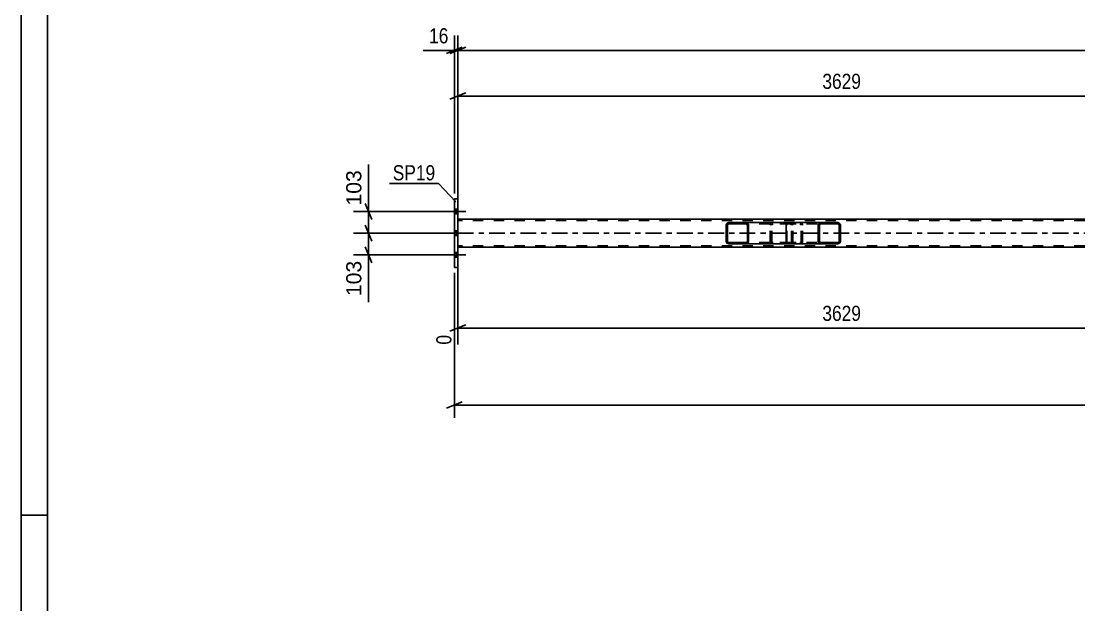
# Model space of a CAD drawing. Header units: millimetres. Extents: x -36 to 805, y -409 to 185.
# Drawn here: x -35.9 to 164.1, y -276.7 to -166.4 of the extents above; entities that cross this region are included whole.
import ezdxf

# ---------------------------------------------------------------- set-up
doc = ezdxf.new("R2010")
doc.units = ezdxf.units.MM
doc.linetypes.add('DXK_LINE_DOT2', pattern=[3.9198, 1.9599, -1.9599])
doc.linetypes.add('DXK_LINE_DOT3', pattern=[5.9187, 2.979, -0.9799, 0.9799, -0.9799])
doc.styles.add('Arial', font='ARIAL.TTF', dxfattribs={"height": 0.2})
doc.styles.add('Arial Narrow', font='ARIALN.TTF', dxfattribs={"height": 0.2})

# ---------------------------------------------------------------- blocks, each defined once
blk = doc.blocks.new('Unknown-203724355-1135')
at = {"color": 5, "linetype": 'Continuous'}
for p, q in [((-35.86, 185.3), (-35.86, -408.7)), ((-30.86, 180.3), (-30.86, -403.7)), ((-30.86, -259.7), (-35.86, -259.7))]:
    blk.add_line(p, q, dxfattribs=at)
blk = doc.blocks.new('Part-203724355-6273 - 6047')
at = {"linetype": 'Continuous'}
h = blk.add_hatch(dxfattribs=at)
h.set_pattern_fill('', scale=0.7, style=0, pattern_type=0)
h.set_pattern_definition([(45, (118.968, -204.7345), (-1.57154, 1.57154), [])])
h.paths.add_polyline_path([(119.01, -204.92), (118.97, -204.73), (118.86, -204.58), (118.7, -204.47), (118.5, -204.44), (115.32, -204.44), (115.13, -204.47), (114.96, -204.58), (114.85, -204.73), (114.82, -204.92), (114.82, -207.96), (114.85, -208.14), (114.96, -208.3), (115.13, -208.4), (115.32, -208.44), (118.5, -208.44), (118.7, -208.4), (118.86, -208.3), (118.97, -208.14), (119.01, -207.96)])
h.paths.add_polyline_path([(118.74, -208.05), (118.68, -208.13), (118.6, -208.18), (118.5, -208.2), (115.32, -208.2), (115.22, -208.18), (115.14, -208.13), (115.09, -208.05), (115.07, -207.96), (115.07, -204.92), (115.09, -204.83), (115.14, -204.75), (115.22, -204.7), (115.32, -204.68), (118.5, -204.68), (118.6, -204.7), (118.68, -204.75), (118.74, -204.83), (118.75, -204.92), (118.75, -207.96)])
at = {"color": 2, "linetype": 'Continuous'}
for p, q in [((108.75, -204.92), (108.77, -204.73)), ((108.75, -207.96), (108.75, -204.92)), ((108.77, -204.73), (108.83, -204.58)), ((108.83, -204.58), (108.92, -204.47)), ((108.92, -204.47), (109.02, -204.44)), ((115.32, -204.44), (109.02, -204.44)), ((114.85, -204.73), (114.82, -204.92)), ((114.82, -207.96), (114.82, -204.92)), ((115.07, -204.92), (115.09, -204.83)), ((115.07, -207.96), (115.07, -204.92)), ((115.09, -204.83), (115.14, -204.75)), ((115.32, -204.44), (115.13, -204.47)), ((115.14, -204.75), (115.22, -204.7)), ((115.22, -204.7), (115.32, -204.68)), ((115.32, -204.44), (118.5, -204.44)), ((115.32, -204.68), (118.5, -204.68)), ((118.7, -204.47), (118.5, -204.44)), ((118.5, -204.68), (118.6, -204.7)), ((118.6, -204.7), (118.68, -204.75)), ((118.68, -204.75), (118.74, -204.83)), ((118.74, -204.83), (118.75, -204.92)), ((118.75, -207.96), (118.75, -204.92)), ((119.01, -204.92), (118.97, -204.73)), ((119.01, -207.96), (119.01, -204.92)), ((108.77, -208.14), (108.75, -207.96)), ((108.83, -208.3), (108.77, -208.14)), ((108.92, -208.4), (108.83, -208.3)), ((109.02, -208.44), (108.92, -208.4)), ((115.32, -208.44), (109.02, -208.44)), ((114.82, -207.96), (114.85, -208.14)), ((115.09, -208.05), (115.07, -207.96)), ((115.14, -208.13), (115.09, -208.05)), ((115.13, -208.4), (115.32, -208.44)), ((115.22, -208.18), (115.14, -208.13)), ((115.32, -208.2), (115.22, -208.18)), ((115.32, -208.2), (118.5, -208.2)), ((115.32, -208.44), (118.5, -208.44)), ((118.6, -208.18), (118.5, -208.2)), ((118.5, -208.44), (118.7, -208.4)), ((118.68, -208.13), (118.6, -208.18)), ((118.74, -208.05), (118.68, -208.13)), ((118.75, -207.96), (118.74, -208.05)), ((118.97, -208.14), (119.01, -207.96))]:
    blk.add_line(p, q, dxfattribs=at)
at = {"color": 7, "linetype": 'DXK_LINE_DOT2'}
for p, q in [((108.89, -204.83), (108.88, -204.92)), ((108.88, -207.96), (108.88, -204.92)), ((108.92, -204.75), (108.89, -204.83)), ((108.97, -204.7), (108.92, -204.75)), ((109.02, -204.68), (108.97, -204.7)), ((118.5, -204.68), (109.02, -204.68)), ((110.01, -204.68), (110.01, -204.44)), ((111.35, -204.44), (111.55, -204.47)), ((111.45, -204.7), (111.35, -204.68)), ((111.53, -204.75), (111.45, -204.7)), ((111.59, -204.83), (111.53, -204.75)), ((111.6, -204.92), (111.59, -204.83)), ((111.6, -207.96), (111.6, -204.92)), ((111.82, -204.73), (111.86, -204.92)), ((111.86, -207.96), (111.86, -204.92)), ((118.5, -204.44), (115.32, -204.44)), ((108.88, -207.96), (108.89, -208.05)), ((108.89, -208.05), (108.92, -208.13)), ((108.92, -208.13), (108.97, -208.18)), ((108.97, -208.18), (109.02, -208.2)), ((118.5, -208.2), (109.02, -208.2)), ((110.01, -208.44), (110.01, -208.2)), ((111.35, -208.2), (111.45, -208.18)), ((111.55, -208.4), (111.35, -208.44)), ((111.45, -208.18), (111.53, -208.13)), ((111.53, -208.13), (111.59, -208.05)), ((111.59, -208.05), (111.6, -207.96)), ((111.86, -207.96), (111.82, -208.14)), ((118.5, -208.44), (115.32, -208.44))]:
    blk.add_line(p, q, dxfattribs=at)
for centre, start, end in [((111.37, -204.93), 23.8494, 68.8059), ((111.37, -207.94), 291.1941, 336.1506)]:
    blk.add_arc(centre, 0.492, start, end, dxfattribs=at)
at = {"color": 2, "linetype": 'Continuous'}
for centre, start, end in [((115.3, -204.93), 111.1941, 156.1506), ((118.52, -204.93), 23.8494, 68.8059), ((115.3, -207.94), 203.8494, 248.8059), ((118.52, -207.94), 291.1941, 336.1506)]:
    blk.add_arc(centre, 0.492, start, end, dxfattribs=at)
blk = doc.blocks.new('Bolt-203724355-6249 - 6047')
at = {"linetype": 'Continuous'}
for points in [[(46.67, -202.78), (46.67, -201.9), (46.03, -201.9), (46.03, -202.78)], [(46.67, -202.78), (46.67, -201.9), (46.03, -201.9), (46.03, -202.78)], [(46.67, -202.78), (46.67, -201.9), (46.03, -201.9), (46.03, -202.78)], [(46.67, -206.88), (46.67, -206), (46.03, -206), (46.03, -206.88)], [(46.67, -206.88), (46.67, -206), (46.03, -206), (46.03, -206.88)], [(46.67, -210.98), (46.67, -210.1), (46.03, -210.1), (46.03, -210.98)], [(46.67, -210.98), (46.67, -210.1), (46.03, -210.1), (46.03, -210.98)], [(46.67, -210.98), (46.67, -210.1), (46.03, -210.1), (46.03, -210.98)]]:
    blk.add_hatch(color=1, dxfattribs=at).paths.add_polyline_path(points)
at = {"color": 1, "linetype": 'Continuous'}
for p, q in [((46.03, -201.9), (46.67, -201.9)), ((46.03, -201.9), (46.67, -201.9)), ((46.03, -201.9), (46.67, -201.9)), ((44.87, -202.34), (48.19, -202.34)), ((44.87, -202.34), (48.19, -202.34)), ((44.87, -202.34), (48.19, -202.34)), ((46.03, -202.78), (46.67, -202.78)), ((46.03, -202.78), (46.67, -202.78)), ((46.03, -202.78), (46.67, -202.78)), ((44.87, -206.44), (48.19, -206.44)), ((44.87, -206.44), (48.19, -206.44)), ((46.03, -206), (46.67, -206)), ((46.03, -206), (46.67, -206)), ((46.03, -206.88), (46.67, -206.88)), ((46.03, -206.88), (46.67, -206.88)), ((44.87, -210.54), (48.19, -210.54)), ((44.87, -210.54), (48.19, -210.54)), ((44.87, -210.54), (48.19, -210.54)), ((46.03, -210.1), (46.67, -210.1)), ((46.03, -210.1), (46.67, -210.1)), ((46.03, -210.1), (46.67, -210.1)), ((46.03, -210.98), (46.67, -210.98)), ((46.03, -210.98), (46.67, -210.98)), ((46.03, -210.98), (46.67, -210.98))]:
    blk.add_line(p, q, dxfattribs=at)
blk = doc.blocks.new('Part-203724355-6255 - 6047')
at = {"color": 2, "linetype": 'Continuous'}
for p, q in [((46.67, -203.8), (713.95, -203.8)), ((191.03, -209.08), (46.67, -209.08))]:
    blk.add_line(p, q, dxfattribs=at)
at = {"color": 7, "linetype": 'DXK_LINE_DOT2'}
for p, q in [((46.67, -209.08), (46.67, -203.8)), ((713.95, -204.04), (46.67, -204.04)), ((713.95, -208.84), (46.67, -208.84))]:
    blk.add_line(p, q, dxfattribs=at)
at = {"color": 7, "linetype": 'DXK_LINE_DOT3'}
blk.add_line((46.67, -206.44), (713.95, -206.44), dxfattribs=at)
blk = doc.blocks.new('Part-203724355-6306 - 6047')
at = {"color": 2, "linetype": 'Continuous'}
for p, q in [((46.67, -199.94), (46.03, -199.94)), ((46.03, -199.94), (46.03, -212.94)), ((46.67, -199.94), (46.67, -212.94)), ((46.03, -212.94), (46.67, -212.94))]:
    blk.add_line(p, q, dxfattribs=at)
blk = doc.blocks.new('Part-203724355-6308 - 6047')
at = {"linetype": 'Continuous'}
h = blk.add_hatch(dxfattribs=at)
h.set_pattern_fill('', scale=0.7, style=0, pattern_type=0)
h.set_pattern_definition([(45, (101.623, -204.7345), (-1.57154, 1.57154), [])])
h.paths.add_polyline_path([(101.66, -204.92), (101.62, -204.73), (101.51, -204.58), (101.35, -204.47), (101.15, -204.44), (97.92, -204.44), (97.72, -204.47), (97.55, -204.58), (97.44, -204.73), (97.41, -204.92), (97.41, -207.96), (97.44, -208.14), (97.55, -208.3), (97.72, -208.4), (97.92, -208.44), (101.15, -208.44), (101.35, -208.4), (101.51, -208.3), (101.62, -208.14), (101.66, -207.96)])
h.paths.add_polyline_path([(101.39, -208.05), (101.33, -208.13), (101.25, -208.18), (101.15, -208.2), (97.92, -208.2), (97.82, -208.18), (97.74, -208.13), (97.68, -208.05), (97.66, -207.96), (97.66, -204.92), (97.68, -204.83), (97.74, -204.75), (97.82, -204.7), (97.92, -204.68), (101.15, -204.68), (101.25, -204.7), (101.33, -204.75), (101.39, -204.83), (101.41, -204.92), (101.41, -207.96)])
at = {"color": 2, "linetype": 'Continuous'}
for p, q in [((97.44, -204.73), (97.41, -204.92)), ((97.41, -207.96), (97.41, -204.92)), ((97.66, -204.92), (97.68, -204.83)), ((97.66, -207.96), (97.66, -204.92)), ((97.68, -204.83), (97.74, -204.75)), ((97.92, -204.44), (97.72, -204.47)), ((97.74, -204.75), (97.82, -204.7)), ((97.82, -204.7), (97.92, -204.68)), ((97.92, -204.44), (101.15, -204.44)), ((97.92, -204.68), (101.15, -204.68)), ((109.02, -204.44), (101.15, -204.44)), ((101.35, -204.47), (101.15, -204.44)), ((101.15, -204.68), (101.25, -204.7)), ((101.25, -204.7), (101.33, -204.75)), ((101.33, -204.75), (101.39, -204.83)), ((101.39, -204.83), (101.41, -204.92)), ((101.41, -207.96), (101.41, -204.92)), ((101.66, -204.92), (101.62, -204.73)), ((101.66, -207.96), (101.66, -204.92)), ((97.41, -207.96), (97.44, -208.14)), ((97.68, -208.05), (97.66, -207.96)), ((97.74, -208.13), (97.68, -208.05)), ((97.72, -208.4), (97.92, -208.44)), ((97.82, -208.18), (97.74, -208.13)), ((97.92, -208.2), (97.82, -208.18)), ((97.92, -208.2), (101.15, -208.2)), ((97.92, -208.44), (101.15, -208.44)), ((101.25, -208.18), (101.15, -208.2)), ((101.15, -208.44), (101.35, -208.4)), ((101.15, -208.44), (109.02, -208.44)), ((101.33, -208.13), (101.25, -208.18)), ((101.39, -208.05), (101.33, -208.13)), ((101.41, -207.96), (101.39, -208.05)), ((101.62, -208.14), (101.66, -207.96))]:
    blk.add_line(p, q, dxfattribs=at)
at = {"color": 7, "linetype": 'DXK_LINE_DOT2'}
for p, q in [((101.15, -204.44), (97.92, -204.44)), ((109.5, -204.68), (97.92, -204.68)), ((105.75, -204.92), (105.79, -204.73)), ((105.75, -207.96), (105.75, -204.92)), ((106.03, -204.83), (106.01, -204.92)), ((106.01, -207.96), (106.01, -204.92)), ((106.08, -204.75), (106.03, -204.83)), ((106.07, -204.47), (106.27, -204.44)), ((106.08, -204.75), (106.11, -204.73)), ((106.11, -204.73), (106.17, -204.7)), ((106.17, -204.7), (106.27, -204.68)), ((109.5, -204.44), (109.02, -204.44)), ((109.5, -204.44), (109.7, -204.47)), ((109.6, -204.7), (109.5, -204.68)), ((109.68, -204.75), (109.6, -204.7)), ((109.74, -204.83), (109.68, -204.75)), ((109.76, -204.92), (109.74, -204.83)), ((109.76, -207.96), (109.76, -204.92)), ((109.97, -204.73), (110.01, -204.92)), ((110.01, -207.96), (110.01, -204.92)), ((109.5, -208.2), (97.92, -208.2)), ((97.92, -208.44), (101.15, -208.44)), ((105.79, -208.14), (105.75, -207.96)), ((106.01, -207.96), (106.03, -208.05)), ((106.03, -208.05), (106.08, -208.13)), ((106.27, -208.44), (106.07, -208.4)), ((106.08, -208.13), (106.17, -208.18)), ((106.17, -208.18), (106.27, -208.2)), ((109.5, -208.44), (109.02, -208.44)), ((109.5, -208.2), (109.6, -208.18)), ((109.7, -208.4), (109.5, -208.44)), ((109.6, -208.18), (109.68, -208.13)), ((109.68, -208.13), (109.74, -208.05)), ((109.74, -208.05), (109.76, -207.96)), ((110.01, -207.96), (109.97, -208.14))]:
    blk.add_line(p, q, dxfattribs=at)
at = {"color": 2, "linetype": 'Continuous'}
for centre, start, end in [((97.9, -204.94), 110.7583, 155.68), ((101.17, -204.94), 24.32, 69.2417), ((97.9, -207.94), 204.32, 249.2417), ((101.17, -207.94), 290.7583, 335.68)]:
    blk.add_arc(centre, 0.496, start, end, dxfattribs=at)
at = {"color": 7, "linetype": 'DXK_LINE_DOT2'}
for centre, start, end in [((106.25, -204.94), 110.7583, 155.68), ((109.52, -204.94), 24.32, 69.2417), ((106.25, -207.94), 204.32, 249.2417), ((109.52, -207.94), 290.7583, 335.68)]:
    blk.add_arc(centre, 0.496, start, end, dxfattribs=at)
blk = doc.blocks.new('StraightDimension-203724355-6545 - 6047')
at = {"color": 7, "linetype": 'Continuous'}
for p, q in [((29.2, -204.94), (30.4, -207.94)), ((45.03, -206.44), (26.95, -206.44)), ((29.8, -210.54), (29.8, -206.44)), ((30.4, -212.04), (29.2, -209.04)), ((45.03, -210.54), (26.95, -210.54))]:
    blk.add_line(p, q, dxfattribs=at)
at = {"color": 0}
blk.add_wipeout([(29.05, -211.06), (24.85, -211.06), (24.85, -218.93), (29.05, -218.93)], dxfattribs=at)
at = {"color": 7, "linetype": 'Continuous'}
blk.add_line((29.8, -210.54), (29.8, -219.46), dxfattribs=at)
blk.add_line((29.8, -210.54), (29.8, -219.46), dxfattribs=at)
at = {"color": 3, "style": 'Arial'}
blk.add_text('103', height=2.865, rotation=90.0002, dxfattribs=at).set_placement((28.45, -218.33))
blk = doc.blocks.new('StraightDimension-203724355-14977 - 6047')
at = {"color": 7, "linetype": 'Continuous'}
for p, q in [((46.67, -210.08), (46.67, -227.49)), ((191.83, -218.48), (191.83, -232.98)), ((48.17, -223.76), (45.17, -224.96)), ((190.33, -224.96), (193.33, -223.76)), ((46.67, -224.36), (191.83, -224.36))]:
    blk.add_line(p, q, dxfattribs=at)
at = {"color": 0}
blk.add_wipeout([(123.51, -223.61), (123.51, -219.41), (114.99, -219.41), (114.99, -223.61)], dxfattribs=at)
at = {"color": 0, "linetype": 'Continuous'}
for points in [[(46.07, -225.06), (41.87, -225.06), (41.87, -228.09), (46.07, -228.09)], [(191.23, -225.06), (187.03, -225.06), (187.03, -233.58), (191.23, -233.58)]]:
    blk.add_wipeout(points, dxfattribs=at)
at = {"color": 3, "style": 'Arial Narrow'}
blk.add_text('3629', height=2.863, dxfattribs=at).set_placement((115.59, -223.01))
at = {"color": 3, "linetype": 'Continuous', "style": 'Arial Narrow'}
for s, height, p in [('0', 2.86, (45.47, -227.49)), ('3629', 2.863, (190.63, -232.98))]:
    blk.add_text(s, height=height, rotation=90.0002, dxfattribs=at).set_placement(p)
blk = doc.blocks.new('StraightDimension-203724355-6513 - 6047')
at = {"color": 7, "linetype": 'Continuous'}
for p, q in [((46.67, -198.94), (46.67, -169.05)), ((48.17, -171.3), (45.17, -172.5)), ((46.67, -171.9), (722.57, -171.9))]:
    blk.add_line(p, q, dxfattribs=at)
blk = doc.blocks.new('StraightDimension-203724355-6523 - 6047')
at = {"color": 7, "linetype": 'Continuous'}
for p, q in [((46.03, -198.94), (46.03, -169.05)), ((46.67, -198.94), (46.67, -169.05)), ((44.53, -172.5), (47.53, -171.3)), ((48.17, -171.3), (45.17, -172.5)), ((46.03, -171.9), (46.67, -171.9))]:
    blk.add_line(p, q, dxfattribs=at)
at = {"color": 0}
blk.add_wipeout([(45.51, -171.15), (45.51, -166.95), (40.65, -166.95), (40.65, -171.15)], dxfattribs=at)
at = {"color": 7, "linetype": 'Continuous'}
blk.add_line((46.03, -171.9), (40.12, -171.9), dxfattribs=at)
blk.add_line((46.03, -171.9), (40.12, -171.9), dxfattribs=at)
at = {"color": 3, "style": 'Arial Narrow'}
blk.add_text('16', height=2.863, dxfattribs=at).set_placement((41.25, -170.55))
blk = doc.blocks.new('StraightDimension-203724355-6534 - 6047')
at = {"color": 7, "linetype": 'Continuous'}
for p, q in [((46.03, -213.94), (46.03, -241.32)), ((47.53, -238.32), (44.53, -239.52)), ((46.03, -238.92), (723.21, -238.92))]:
    blk.add_line(p, q, dxfattribs=at)
blk = doc.blocks.new('StraightDimension-203724355-6553 - 6047')
at = {"color": 7, "linetype": 'Continuous'}
for p, q in [((29.2, -200.84), (30.4, -203.84)), ((45.03, -202.34), (26.95, -202.34)), ((29.8, -206.44), (29.8, -202.34)), ((30.4, -207.94), (29.2, -204.94)), ((45.03, -206.44), (26.95, -206.44))]:
    blk.add_line(p, q, dxfattribs=at)
at = {"color": 0}
blk.add_wipeout([(29.05, -193.94), (24.85, -193.94), (24.85, -201.81), (29.05, -201.81)], dxfattribs=at)
at = {"color": 7, "linetype": 'Continuous'}
blk.add_line((29.8, -202.34), (29.8, -193.42), dxfattribs=at)
blk.add_line((29.8, -202.34), (29.8, -193.42), dxfattribs=at)
at = {"color": 3, "style": 'Arial'}
blk.add_text('103', height=2.865, rotation=90.0002, dxfattribs=at).set_placement((28.45, -201.21))
blk = doc.blocks.new('StraightDimension-203724355-14935 - 6047')
at = {"color": 7, "linetype": 'Continuous'}
for p, q in [((46.67, -202.8), (46.67, -177.66)), ((191.83, -195.18), (191.83, -177.66)), ((48.17, -179.91), (45.17, -181.11)), ((190.33, -181.11), (193.33, -179.91)), ((46.67, -180.51), (191.83, -180.51))]:
    blk.add_line(p, q, dxfattribs=at)
at = {"color": 0}
blk.add_wipeout([(123.51, -179.76), (123.51, -175.56), (114.99, -175.56), (114.99, -179.76)], dxfattribs=at)
at = {"color": 3, "style": 'Arial Narrow'}
blk.add_text('3629', height=2.863, dxfattribs=at).set_placement((115.59, -179.16))
blk = doc.blocks.new('Mark-203724355-6302 - 6047')
at = {"color": 0}
blk.add_wipeout([(42.41, -196.44), (42.41, -193.44), (34.38, -193.44), (34.38, -196.44)], dxfattribs=at)
blk.add_wipeout([(42.41, -196.44), (42.41, -193.44), (34.38, -193.44), (34.38, -196.44)], dxfattribs=at)
at = {"color": 30, "linetype": 'Continuous'}
for p in [(33.78, -197.04), (46.3, -200.5)]:
    blk.add_line(p, (43.01, -197.04), dxfattribs=at)
at = {"color": 3, "style": 'Arial Narrow'}
blk.add_text('SP19', height=2.863, dxfattribs=at).set_placement((34.38, -196.44))

msp = doc.modelspace()

# ---------------------------------------------------------------- block references
for name in ['Unknown-203724355-1135', 'Bolt-203724355-6249 - 6047', 'Part-203724355-6306 - 6047', 'Part-203724355-6255 - 6047', 'Part-203724355-6308 - 6047', 'Part-203724355-6273 - 6047']:
    msp.add_blockref(name, (0, 0))

# ---------------------------------------------------------------- next in the draw order: block references
for name in ['StraightDimension-203724355-6513 - 6047', 'StraightDimension-203724355-6545 - 6047']:
    msp.add_blockref(name, (0, 0))

# ---------------------------------------------------------------- next in the draw order: block references
for name in ['StraightDimension-203724355-6523 - 6047', 'StraightDimension-203724355-14977 - 6047']:
    msp.add_blockref(name, (0, 0))

# ---------------------------------------------------------------- next in the draw order: block references
for name in ['StraightDimension-203724355-6553 - 6047', 'StraightDimension-203724355-6534 - 6047']:
    msp.add_blockref(name, (0, 0))

# ---------------------------------------------------------------- next in the draw order: block references
msp.add_blockref('StraightDimension-203724355-14935 - 6047', (0, 0))

# ---------------------------------------------------------------- next in the draw order: block references
msp.add_blockref('Mark-203724355-6302 - 6047', (0, 0))

doc.saveas('drawing.dxf')
